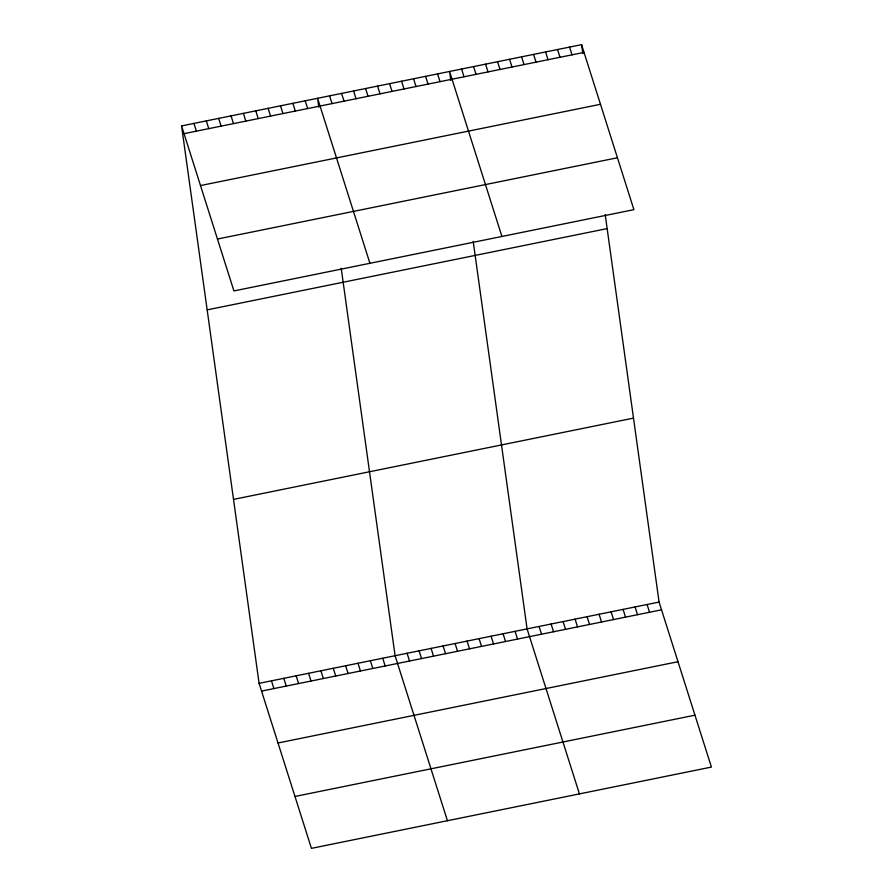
<?xml version="1.0" encoding="UTF-8"?>
<svg xmlns="http://www.w3.org/2000/svg" width="893" height="893" viewBox="0 0 893 893"><rect width="100%" height="100%" fill="white"/><g stroke="black" fill="none" stroke-linecap="round" stroke-linejoin="round"><path stroke-width="1.34" d="M181.58 125.924L581.566 44.65L633.907 209.654L233.921 290.928L181.58 125.924L259.093 683.346L311.434 848.35L711.42 767.076L659.079 602.072L605.197 214.543M184.036 133.671L584.022 52.397M200.501 185.565L600.487 104.291M217.468 239.034L617.454 157.76M207.165 309.871L607.151 228.597M233.508 499.399L633.494 418.125M259.093 683.346L659.079 602.072M261.549 691.093L661.534 609.819M278.002 742.987L677.988 661.713M294.969 796.456L694.955 715.181M569.567 47.083L572.022 54.83M557.567 49.528L560.023 57.264M545.567 51.961L548.023 59.708M533.567 54.406L536.023 62.142M521.568 56.839L524.024 64.586M509.568 59.284L512.024 67.02M497.568 61.717L500.024 69.464M485.569 64.151L488.024 71.898M647.079 604.505L649.535 612.252M473.569 66.595L476.025 74.342M635.079 606.95L637.535 614.697M461.569 69.029L464.025 76.776M623.08 609.383L625.535 617.13M501.922 236.478L449.57 71.473L450.82 80.415M611.08 611.828L613.536 619.563M437.57 73.907L440.026 81.654M599.08 614.261L601.536 622.008M425.57 76.352L428.026 84.087M587.081 616.706L589.536 624.441M413.571 78.785L416.026 86.532M575.081 619.139L577.537 626.886M401.571 81.218L404.027 88.965M563.081 621.573L565.537 629.319M389.571 83.663L392.038 91.41M551.081 624.017L553.537 631.764M377.572 86.096L380.038 93.843M539.082 626.451L541.538 634.197M365.572 88.541L368.039 96.277M579.423 793.899L527.082 628.895L473.201 241.367M353.572 90.974L356.039 98.721M515.082 631.329L517.538 639.075M341.572 93.419L344.039 101.155M503.083 633.773L505.538 641.509M329.573 95.852L332.04 103.599M491.083 636.207L493.539 643.953M369.925 263.29L317.584 98.286L318.823 107.238M479.083 638.64L481.539 646.387M305.216 100.809L307.672 108.544M467.084 641.085L469.539 648.831M292.848 103.32L295.304 111.056M455.084 643.518L457.54 651.265M280.491 105.832L282.947 113.567M443.084 645.963L445.54 653.698M268.123 108.343L270.579 116.079M431.085 648.396L433.54 656.143M255.766 110.855L258.222 118.59M419.085 650.841L421.541 658.576M243.398 113.366L245.854 121.102M407.085 653.274L409.541 661.021M231.041 115.878L233.497 123.614M447.426 820.712L395.086 655.708L341.204 268.19M218.673 118.389L221.129 126.125M382.717 658.23L385.173 665.966M206.305 120.901L208.761 128.648M370.361 660.742L372.816 668.477M193.948 123.413L196.404 131.159M357.993 663.253L360.448 670.989M345.624 665.765L348.091 673.501M333.268 668.277L335.723 676.012M320.9 670.788L323.355 678.524M308.543 673.3L310.998 681.035M296.175 675.811L298.63 683.558M283.818 678.323L286.273 686.07M271.45 680.834L273.905 688.581M581.566 44.65L582.816 53.591"/></g></svg>
